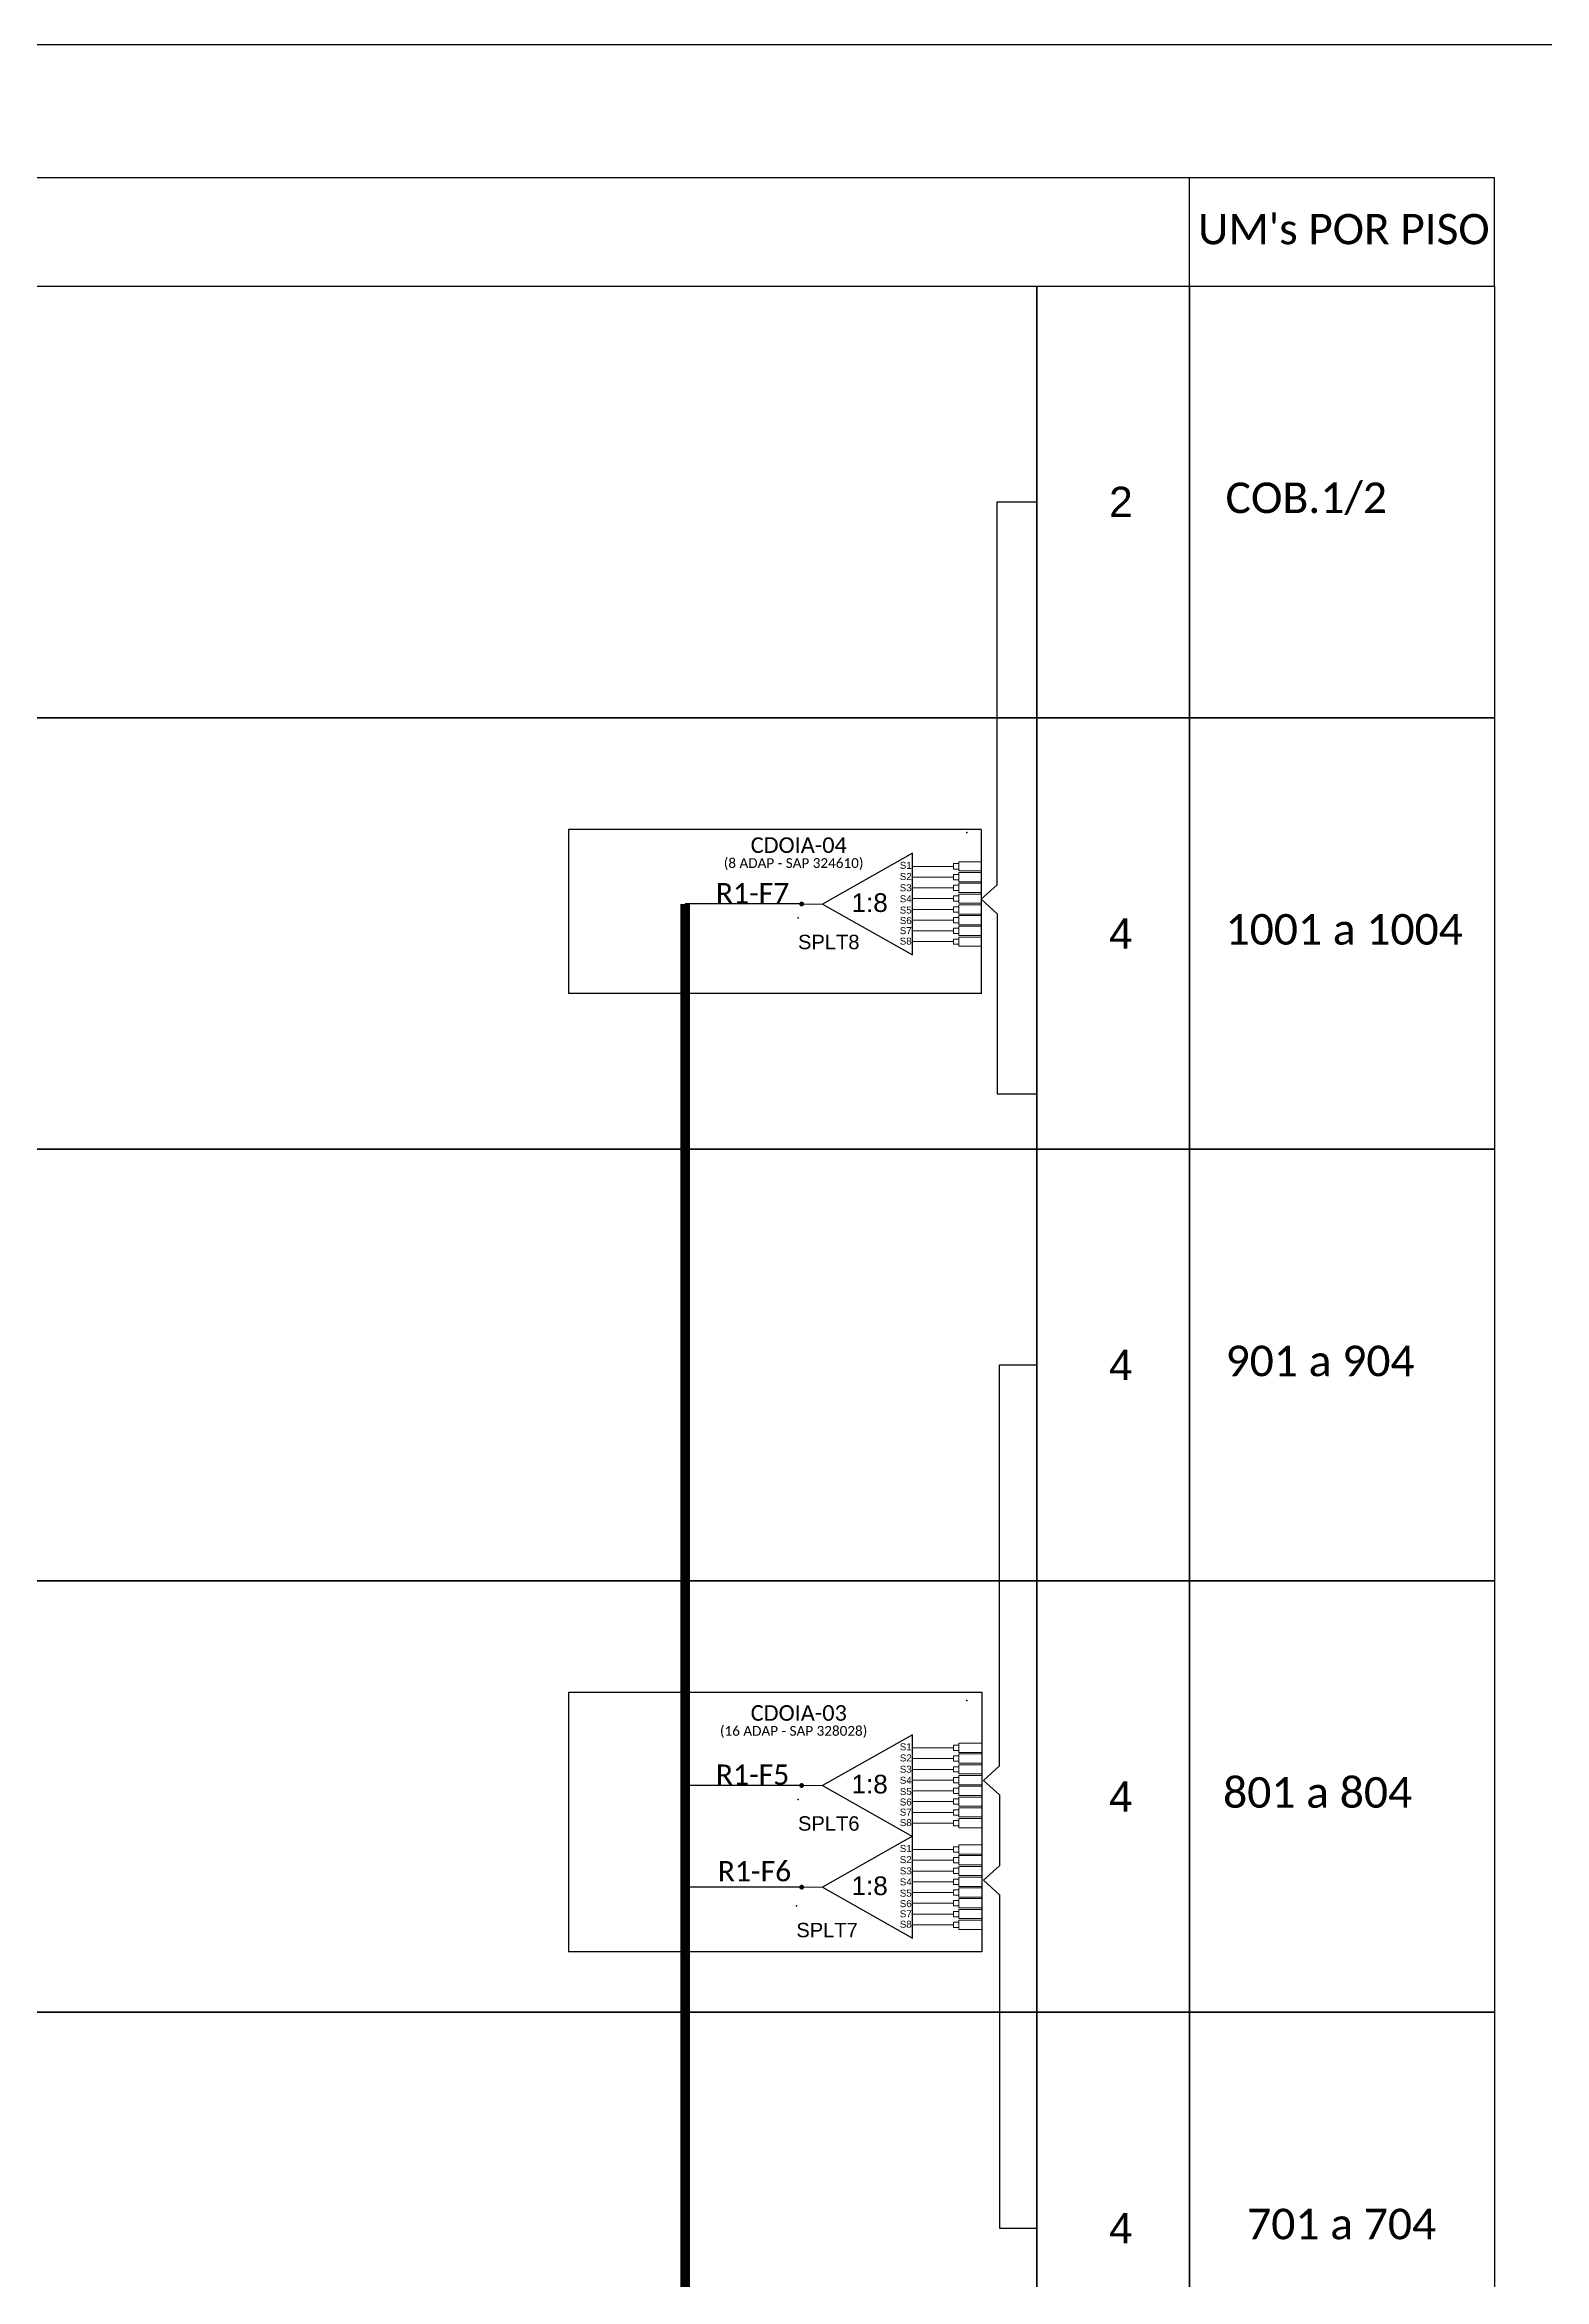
# Model space of a CAD drawing. Header units: metres. Extents: x -0.1 to 58.9, y -0.1 to 41.6.
# Drawn here: x 48.65 to 53.15, y 34.92 to 41.62 of the extents above; entities that cross this region are included whole.
import ezdxf
from ezdxf.enums import TextEntityAlignment as Align

# ---------------------------------------------------------------- set-up
doc = ezdxf.new("R2010")
doc.units = ezdxf.units.M
doc.styles.add('ARIAL', font='arial.ttf')
doc.styles.add('WMF-Calibri0', font='calibri.ttf')

# ---------------------------------------------------------------- blocks, each defined once
blk = doc.blocks.new('SPLT_1-8_SC-APC')
at = {"color": 1}
blk.add_lwpolyline([(-7.37, -2.1), (-17.04, -7.55), (-7.37, -13), (-7.37, -2.1)], dxfattribs=at)
at = {"color": 3, "lineweight": 0}
for points in [[(-2.99, -3.51), (-7.37, -3.51)], [(-7.37, -4.66), (-2.99, -4.66)], [(-2.41, -3.02), (-2.41, -4)], [(-2.41, -3.02), (0, -3.02)], [(-2.41, -4), (0, -4)], [(-2.41, -4.17), (-2.41, -5.16)], [(-2.41, -4.17), (0, -4.17)], [(-7.37, -5.82), (-2.99, -5.82)], [(-7.37, -6.97), (-2.99, -6.97)], [(-2.41, -5.16), (0, -5.16)], [(-2.41, -5.32), (-2.41, -6.31)], [(-2.41, -5.32), (0, -5.32)], [(-2.41, -6.31), (0, -6.31)], [(-2.41, -6.48), (-2.41, -7.46)], [(-2.41, -6.48), (0, -6.48)], [(-7.37, -8.12), (-2.99, -8.12)], [(-7.37, -9.28), (-2.99, -9.28)], [(-2.41, -7.46), (0, -7.46)], [(-2.41, -7.63), (-2.41, -8.62)], [(-2.41, -7.63), (0, -7.63)], [(-2.41, -8.62), (0, -8.62)], [(-2.41, -8.78), (-2.41, -9.77)], [(-2.41, -8.78), (0, -8.78)], [(-7.37, -10.43), (-2.99, -10.43)], [(-7.37, -11.58), (-2.99, -11.58)], [(-2.41, -9.77), (0, -9.77)], [(-2.41, -9.94), (-2.41, -10.92)], [(-2.41, -9.94), (0, -9.94)], [(-2.41, -10.92), (0, -10.92)], [(-2.41, -11.09), (-2.41, -12.08)], [(-2.41, -11.09), (0, -11.09)], [(-2.41, -12.08), (0, -12.08)]]:
    blk.add_lwpolyline(points, dxfattribs=at)
for points in [[(-2.99, -3.22), (-2.41, -3.22), (-2.41, -3.8), (-2.99, -3.8)], [(-2.99, -4.38), (-2.41, -4.38), (-2.41, -4.95), (-2.99, -4.95)], [(-2.99, -5.53), (-2.41, -5.53), (-2.41, -6.1), (-2.99, -6.1)], [(-2.99, -6.68), (-2.41, -6.68), (-2.41, -7.26), (-2.99, -7.26)], [(-2.99, -7.84), (-2.41, -7.84), (-2.41, -8.41), (-2.99, -8.41)], [(-2.99, -8.99), (-2.41, -8.99), (-2.41, -9.56), (-2.99, -9.56)], [(-2.99, -10.14), (-2.41, -10.14), (-2.41, -10.72), (-2.99, -10.72)], [(-2.99, -11.3), (-2.41, -11.3), (-2.41, -11.87), (-2.99, -11.87)]]:
    blk.add_lwpolyline(points, close=True, dxfattribs=at)
at = {"color": 1, "lineweight": 0}
blk.add_lwpolyline([(-17.04, -7.55), (-19.26, -7.55)], dxfattribs=at)
at = {"color": 1, "style": 'ARIAL'}
for s, height, p in [('S1', 0.75, (-8.74, -3.78)), ('S2', 0.75, (-8.74, -4.97)), ('1:8', 2, (-13.91, -8.4)), ('S3', 0.75, (-8.74, -6.18)), ('S4', 0.75, (-8.74, -7.36)), ('S5', 0.75, (-8.74, -8.57)), ('S6', 0.75, (-8.74, -9.69)), ('S7', 0.75, (-8.74, -10.78)), ('S8', 0.75, (-8.74, -11.9))]:
    blk.add_text(s, height=height, dxfattribs=at).set_placement(p)
blk = doc.blocks.new('SPLITTER_')
blk.add_point((0, 0))
at = {"style": 'ARIAL', "flags": 4}
blk.add_attdef('SPLT', (0, -3.26), '', height=1.5, dxfattribs=at)
blk = doc.blocks.new('A$C415C251F')
at = {"color": 3}
blk.add_point((0, 0), dxfattribs=at)
blk = doc.blocks.new('LEG_CDOIA8_C-SPLT_DIR')
at = {"color": 3}
blk.add_blockref('A$C415C251F', (0, 0), dxfattribs=at)
at = {"color": 1, "style": 'WMF-Calibri0', "flags": 4}
blk.add_attdef('CDO', (-26.84, -2.61), '', height=2, dxfattribs=at)
blk.add_attdef('MODELO', text='', height=1.5, dxfattribs=at).set_placement((-22.23, -4.54), align=Align.CENTER)
at = {"style": 'ARIAL', "flags": 4}
blk.add_attdef('SPLITAGEM', text='', height=1.5, dxfattribs=at).set_placement((-18.36, -12.59), align=Align.CENTER)

msp = doc.modelspace()

# ---------------------------------------------------------------- hatches: boundary and pattern name
h = msp.add_hatch(color=3)
h.dxf.hatch_style = 1
edge = h.paths.add_edge_path()
edge.add_arc((50.9183, 39.0426), 0.00738, 0, 360)
h = msp.add_hatch(color=3)
h.dxf.hatch_style = 1
edge = h.paths.add_edge_path()
edge.add_arc((50.9183, 36.3975), 0.00738, 0, 360)
h = msp.add_hatch(color=3)
h.dxf.hatch_style = 1
edge = h.paths.add_edge_path()
edge.add_arc((50.9183, 36.0925), 0.00738, 0, 360)

# ---------------------------------------------------------------- linework, layer by layer
at = {"color": 7}
msp.add_lwpolyline([(-0.1201, -0.0779), (58.9181, -0.0779), (58.9181, 41.6209), (-0.1201, 41.6209)], close=True, dxfattribs=at)
for points in [[(45.1271, 40.8965), (52.9972, 40.8965), (52.9972, 41.2217), (45.1271, 41.2217), (45.1271, 41.2217), (45.1271, 41.0591)], [(52.0819, 40.8965), (52.0819, 41.2217)]]:
    msp.add_lwpolyline(points)
for points in [[(45.1271, 40.8965), (51.6242, 40.8965), (51.6242, 39.6016), (45.1271, 39.6016)], [(51.6242, 40.8965), (52.0819, 40.8965), (52.0819, 39.6016), (51.6242, 39.6016)], [(52.0819, 40.8965), (52.9972, 40.8965), (52.9972, 39.6016), (52.0819, 39.6016)], [(45.1271, 39.6016), (51.6242, 39.6016), (51.6242, 38.3067), (45.1271, 38.3067)], [(51.6242, 39.6016), (52.0819, 39.6016), (52.0819, 38.3067), (51.6242, 38.3067)], [(52.0819, 39.6016), (52.9972, 39.6016), (52.9972, 38.3067), (52.0819, 38.3067)], [(45.1271, 38.3067), (51.6242, 38.3067), (51.6242, 37.0118), (45.1271, 37.0118)], [(51.6242, 38.3067), (52.0819, 38.3067), (52.0819, 37.0118), (51.6242, 37.0118)], [(52.0819, 38.3067), (52.9972, 38.3067), (52.9972, 37.0118), (52.0819, 37.0118)], [(45.1271, 37.0118), (51.6242, 37.0118), (51.6242, 35.717), (45.1271, 35.717)], [(51.6242, 37.0118), (52.0819, 37.0118), (52.0819, 35.717), (51.6242, 35.717)], [(52.0819, 37.0118), (52.9972, 37.0118), (52.9972, 35.717), (52.0819, 35.717)], [(45.1271, 35.717), (51.6242, 35.717), (51.6242, 34.4221), (45.1271, 34.4221)], [(51.6242, 35.717), (52.0819, 35.717), (52.0819, 34.4221), (51.6242, 34.4221)], [(52.0819, 35.717), (52.9972, 35.717), (52.9972, 34.4221), (52.0819, 34.4221)]]:
    msp.add_lwpolyline(points, close=True)
at = {"color": 3}
for points in [[(51.5046, 39.1), (51.5046, 40.249), (51.6242, 40.249)], [(51.5046, 39.1), (51.5046, 39.1), (51.4574, 39.0566), (51.505, 39.0131), (51.505, 39.0131)], [(51.505, 39.0131), (51.505, 38.4734), (51.6242, 38.4734)], [(51.5116, 36.4561), (51.5116, 37.6593), (51.6242, 37.6593)], [(51.5116, 36.4561), (51.5116, 36.4561), (51.4645, 36.4127), (51.512, 36.3693), (51.512, 36.3693)], [(51.512, 36.3693), (51.5116, 36.1566)], [(51.5116, 36.1566), (51.5116, 36.1566), (51.4645, 36.1131), (51.512, 36.0697), (51.512, 36.0697)], [(51.512, 36.0697), (51.512, 35.0695), (51.6242, 35.0695)]]:
    msp.add_lwpolyline(points, dxfattribs=at)
at = {"color": 1}
for points in [[(50.2189, 39.2657), (50.2189, 38.7735)], [(51.4574, 39.2657), (50.2189, 39.2657)], [(51.4574, 39.2657), (51.4574, 38.7735)], [(51.4587, 38.7735), (50.2189, 38.7735)], [(50.2189, 36.678), (50.2189, 35.8982)], [(50.2189, 36.678), (51.4587, 36.678), (51.4587, 35.8982)], [(51.4587, 35.8982), (50.2189, 35.8982)]]:
    msp.add_lwpolyline(points, dxfattribs=at)
at = {"color": 5, "const_width": 0.0288}
msp.add_lwpolyline([(50.5687, 39.0426), (50.5687, 25.868), (50.5393, 25.868)], dxfattribs=at)
at = {"color": 5}
for points in [[(50.9183, 39.0426), (50.5687, 39.0426)], [(50.9183, 36.3975), (50.5687, 36.3975)], [(50.9183, 36.0925), (50.5687, 36.0925)]]:
    msp.add_lwpolyline(points, dxfattribs=at)

# ---------------------------------------------------------------- block references
at = {"color": 3}
ref = msp.add_blockref('LEG_CDOIA8_C-SPLT_DIR', (51.4138, 39.2569), dxfattribs=dict(at, xscale=0.02337073689600001, yscale=0.02337073689600001, zscale=0.02337073689600001))
ref.add_attrib('CDO', 'CDOIA-04', (50.7654, 39.1958), dxfattribs={"color": 1, "height": 0.04674, "style": 'WMF-Calibri0'})
ref.add_attrib('MODELO', '(8 ADAP - SAP 324610)', dxfattribs={"color": 1, "height": 0.029213, "style": 'WMF-Calibri0'}).set_placement((50.8942, 39.1508), align=Align.CENTER)
at = {"color": 3, "xscale": 0.0279936, "yscale": 0.0279936, "zscale": 0.0279936}
for p in [(51.4574, 39.2538), (51.4574, 36.6088), (51.4574, 36.3038)]:
    msp.add_blockref('SPLT_1-8_SC-APC', p, dxfattribs=at)
ref = msp.add_blockref('SPLITTER_', (50.9074, 39.0009), dxfattribs=dict(xscale=0.02880000000000655, yscale=0.02880000000000655, zscale=0.02880000000000655))
ref.add_attrib('SPLT', 'SPLT8', (50.9074, 38.907), dxfattribs={"height": 0.0432, "style": 'ARIAL'})
at = {"color": 3}
ref = msp.add_blockref('LEG_CDOIA8_C-SPLT_DIR', (51.4138, 36.6528), dxfattribs=dict(at, xscale=0.02337073689600001, yscale=0.02337073689600001, zscale=0.02337073689600001))
ref.add_attrib('CDO', 'CDOIA-03', (50.7654, 36.5918), dxfattribs={"color": 1, "height": 0.04674, "style": 'WMF-Calibri0'})
ref.add_attrib('MODELO', '(16 ADAP - SAP 328028)', dxfattribs={"color": 1, "height": 0.029213, "style": 'WMF-Calibri0'}).set_placement((50.8942, 36.5468), align=Align.CENTER)
ref = msp.add_blockref('SPLITTER_', (50.9074, 36.3559), dxfattribs=dict(xscale=0.02880000000000655, yscale=0.02880000000000655, zscale=0.02880000000000655))
ref.add_attrib('SPLT', 'SPLT6', (50.9074, 36.262), dxfattribs={"height": 0.0432, "style": 'ARIAL'})
ref = msp.add_blockref('SPLITTER_', (50.9024, 36.0361), dxfattribs=dict(xscale=0.02880000000000655, yscale=0.02880000000000655, zscale=0.02880000000000655))
ref.add_attrib('SPLT', 'SPLT7', (50.9024, 35.9422), dxfattribs={"height": 0.0432, "style": 'ARIAL'})

# ---------------------------------------------------------------- texts
at = {"color": 0, "style": 'WMF-Calibri0'}
msp.add_text("UM's POR PISO", height=0.090956, dxfattribs=at).set_placement((52.1078, 41.0221))
at = {"style": 'WMF-Calibri0'}
for s, height, p in [('COB.1/2', 0.09163, (52.1904, 40.2155)), ('1001 a 1004', 0.091629, (52.1904, 38.9206)), ('901 a 904', 0.09163, (52.1904, 37.6257)), ('801 a 804', 0.09163, (52.183, 36.3309)), ('701 a 704', 0.09163, (52.2551, 35.036))]:
    msp.add_text(s, height=height, dxfattribs=at).set_placement(p)
at = {"color": 5, "style": 'WMF-Calibri0'}
for s, p in [('R1-F7', (50.6608, 39.0447)), ('R1-F5', (50.6608, 36.3997)), ('R1-F6', (50.6666, 36.1101))]:
    msp.add_text(s, height=0.06084, dxfattribs=at).set_placement(p)
at = {"style": 'ARIAL', "flags": 12}
for tag, p in [('2', (51.8763, 40.249)), ('4', (51.8763, 38.9542)), ('4', (51.8763, 37.6593)), ('4', (51.8763, 36.3644)), ('4', (51.8763, 35.0695))]:
    msp.add_attdef(tag, text='XX', height=0.09096, dxfattribs=at).set_placement(p, align=Align.MIDDLE_CENTER)

doc.saveas('drawing.dxf')
